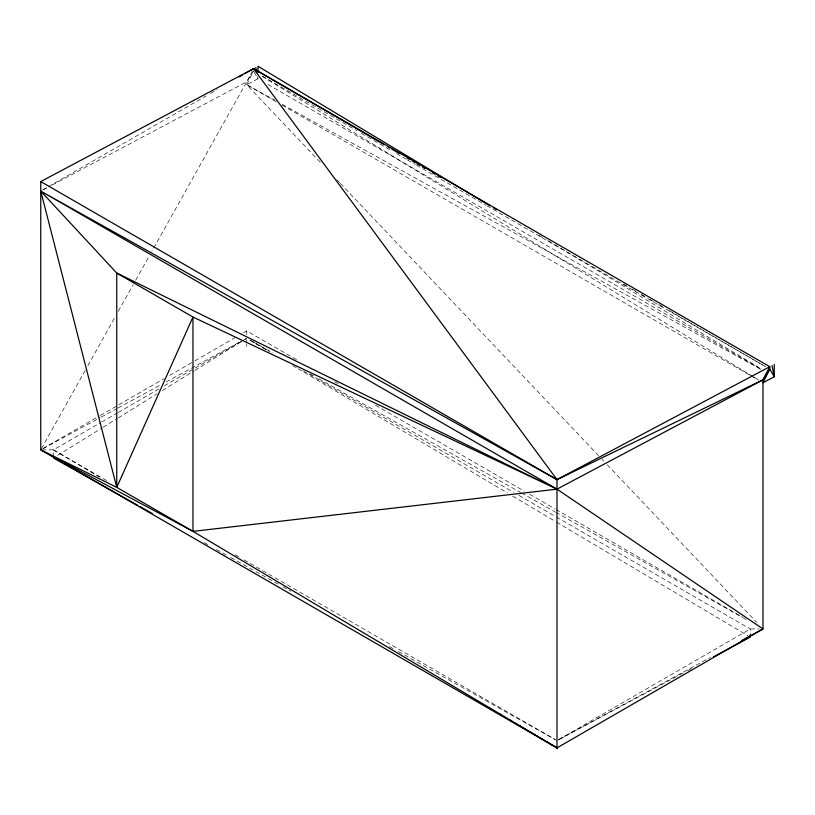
<?xml version="1.0" encoding="UTF-8"?>
<svg xmlns="http://www.w3.org/2000/svg" width="815" height="815" viewBox="0 0 815 815"><rect width="100%" height="100%" fill="white"/><g stroke="black" fill="none" stroke-linecap="round" stroke-linejoin="round"><path stroke-width="0.61" stroke-dasharray="4.08 3.06" d="M320.234 162.205L246.741 84.719L253.526 71.027L246.741 81.785L151.814 251.407M252.395 70.844L246.741 81.785L51.946 185.158M41.371 448.739L85.422 370.03M87.908 365.599L115.2 316.821M118.307 311.269L133.202 284.669M135.677 280.228L149.328 255.839M57.763 455.33L102.038 427.906M103.118 427.233L117.156 418.533M118.236 417.871L157.112 393.777M162.511 390.436L193.827 371.039M194.907 370.367L241.342 341.597M42.95 448.576L99.135 416.139M100.235 415.507L164.121 378.618M169.632 375.44L193.868 361.453M194.968 360.811L236.829 336.646M243.43 332.836L246.741 330.921L298.473 360.79M42.023 449.849L53.444 449.849L100.673 422.588M101.763 421.946L117.146 413.073M118.246 412.441L158.874 388.979M164.365 385.811L194.021 368.686M195.121 368.054L243.441 340.15M683.245 673.007L558.102 739.969L750.279 628.966L759.173 628.966M42.95 189.834L47.362 187.297M48.472 186.655L206.124 95.936M210.535 93.399L217.147 89.589M42.991 448.637L100.082 417.708M101.203 417.097L116.881 408.61M117.992 407.999L160.535 384.955M166.138 381.919L243.379 340.069M558.112 739.959L710.364 657.481M687.717 670.613L693.3 667.628M42.991 189.915L47.464 187.532M276.458 101.875L246.741 84.719L258.009 78.729L260.209 80.002M246.741 84.719L274.563 100.123M282.357 104.442L760.894 369.389M204.29 542.658L208.721 545.143M216.484 549.504L226.468 555.096M230.9 557.592L278.598 584.355M283.029 586.841L290.802 591.201M389.509 646.59L393.951 649.076M398.382 651.572L554.77 739.327M253.383 341.994L272.22 352.6M309.883 373.81L314.315 376.306M318.747 378.802L520.367 492.341M521.478 492.973L554.709 511.688M555.82 512.309L748.577 620.857M262.328 76.111L356.99 130.767M361.402 133.314L392.219 151.101M396.62 153.648L406.522 159.363M407.632 160.005L415.334 164.447M416.434 165.088L485.781 205.115M486.881 205.757L765.366 366.536L667.617 309.629M267.921 84.454L761.037 369.154M281.959 105.054L749.769 375.145M750.87 375.776L758.571 380.228M334.802 381.766L338.103 383.671M375.521 405.279L524.116 491.068M529.628 494.247L554.944 508.866M556.044 509.497L742.068 616.894M250.042 340.161L269.877 351.611M302.936 370.693L513.389 492.199M518.9 495.377L555.26 516.374M556.36 517.005L750.279 628.966L750.279 634.803M53.444 456.848L53.444 449.849L107.437 481.023M235.25 554.811L239.661 557.358M244.062 559.905L556.991 740.57M623.679 284.068L628.07 286.625M632.471 289.182L636.861 291.739M641.252 294.296L645.643 296.854M650.044 299.411L654.435 301.957M658.826 304.515L663.227 307.072M53.444 449.849L99.42 477.06M250.022 340.201L267.534 350.593M292.717 365.538L297.098 368.136M298.188 368.788L507.266 492.892M512.747 496.141L555.433 521.478M556.533 522.13L748.099 635.832M539 235.28L543.361 237.899M547.711 240.527L761.179 368.92M262.196 76.335L752.143 376.133M753.223 376.795L758.643 380.116M336.86 179.738L339.488 182.499M340.364 183.426L598.485 455.544M601.979 459.242L603.732 461.086M607.236 464.774L756.85 622.517M254.168 72.127L258.009 78.729L257.56 76.478M246.741 330.921L246.741 334.588M246.741 339.417L246.741 342.911M246.741 344.083L246.741 346.416M246.741 338.256L244.541 339.519L246.741 338.256"/><path stroke-width="1.22" d="M741.711 640.498L762.983 628.966L556.991 489.153L40.75 191.097L556.991 479.617L769.768 366.699L769.768 369.083L762.983 379.841L556.991 489.153L192.972 531.37L40.75 449.849L116.749 487.36L192.972 317.045L116.749 273.045L40.75 191.097L116.749 487.36L192.972 531.37L556.991 747.895L762.983 628.966L762.983 379.841L769.768 366.699L253.526 68.654L40.75 181.572L40.75 449.849L556.991 747.895L530.718 732.349M239.192 76.905L242.503 75M244.704 73.727L253.526 68.654L384.232 144.724M713.41 656.859L750.279 637.126L750.279 634.803M762.983 379.841L556.991 479.617L40.75 181.572M53.444 458.01L137.735 505.31M139.956 506.553L152.161 513.399M387.532 146.639L389.723 147.912M391.923 149.196L399.615 153.668M407.296 158.141L409.497 159.424M412.787 161.339L414.988 162.613M417.188 163.897L419.379 165.17M422.679 167.095L424.87 168.369M432.561 172.841L434.762 174.125M438.052 176.04L440.253 177.324M500.064 714.205L502.254 715.499M509.915 720.032L512.105 721.336M515.396 723.272L517.576 724.576M519.766 725.87L528.528 731.055M489.988 205.808L258.009 66.27L258.009 72.504M493.258 207.764L496.529 209.73M253.526 68.654L556.991 479.617L556.991 748.73M772.009 365.517L774.25 376.774L762.983 382.765L769.768 369.083L774.25 376.774L774.25 364.315M255.767 67.472L256.44 70.844M192.972 531.37L192.972 317.045L556.991 489.153L116.749 273.045L116.749 487.36"/></g></svg>
